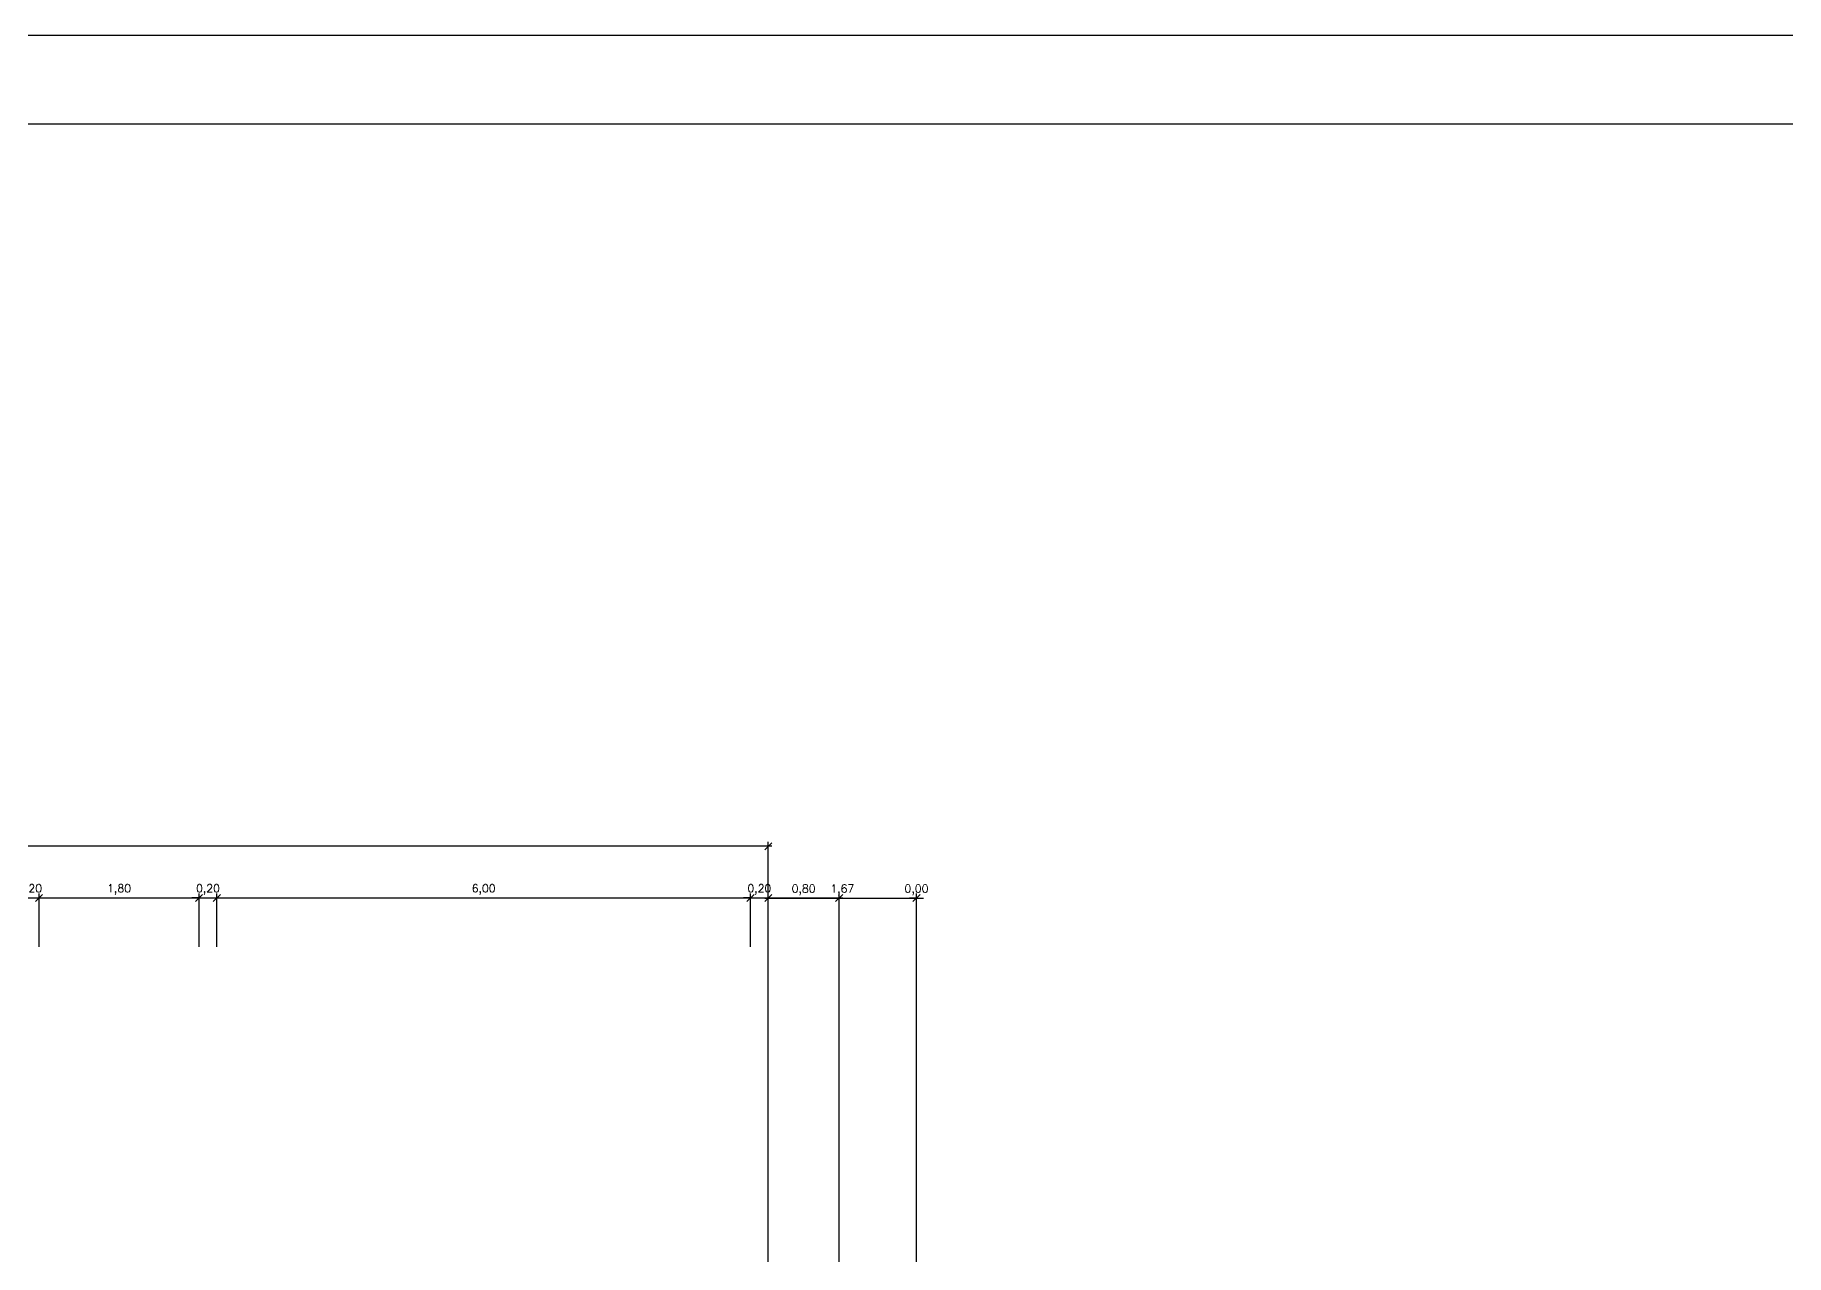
# Model space of a CAD drawing. Header units: millimetres. Extents: x 1185.4 to 1269.4, y 957.3 to 1016.7.
# Drawn here: x 1207.68 to 1227.37, y 1002.99 to 1016.71 of the extents above; entities that cross this region are included whole.
import ezdxf

# ---------------------------------------------------------------- set-up
doc = ezdxf.new("R2010")
doc.units = ezdxf.units.MM
doc.layers.add('COTAS', color=7, linetype='Continuous', lineweight=5)
doc.styles.add('ROMANS', font='romans.shx')
doc.dimstyles.new('ESCALA-50', dxfattribs={"dimtxt": 0.09, "dimasz": 0.08, "dimexe": 0.05, "dimexo": 0.1, "dimgap": 0.04, "dimtad": 1, "dimzin": 1, "dimtxsty": 'ROMANS', "dimblk": 'OBLIQUE', "dimcen": 0.05, "dimdle": 0.04, "dimaunit": 1, "dimadec": 0, "dimazin": 0, "dimtfac": 1, "dimtix": 1, "dimtmove": 2, "dimatfit": 3, "dimldrblk": 'OPEN90', "dimfxl": 1, "dimarcsym": 0})

# ---------------------------------------------------------------- blocks, each defined once
blk = doc.blocks.new('_OBLIQUE')
at = {"color": 0, "linetype": 'ByBlock'}
blk.add_line((-0.5, -0.5), (0.5, 0.5), dxfattribs=at)
blk = doc.blocks.new('*D71')
at = {"layer": 'COTAS', "color": 0, "lineweight": -2}
for p, q in [((1215.964, 1007.588), (1197.751, 1007.588)), ((1197.791, 1004.989), (1197.791, 1007.638)), ((1215.924, 1001.856), (1215.924, 1007.638))]:
    blk.add_line(p, q, dxfattribs=at)
at = {"layer": 'Defpoints', "color": 0}
for p in [(1197.791, 1007.588), (1197.791, 1004.889), (1215.924, 1001.756)]:
    blk.add_point(p, dxfattribs=at)
at = {"layer": 'COTAS', "color": 0, "lineweight": -2, "xscale": 0.08, "yscale": 0.08, "zscale": 0.08, "rotation": 180}
blk.add_blockref('_OBLIQUE', (1197.791, 1007.588), dxfattribs=at)
at = {"layer": 'COTAS', "color": 0, "lineweight": -2, "xscale": 0.08, "yscale": 0.08, "zscale": 0.08}
blk.add_blockref('_OBLIQUE', (1215.924, 1007.588), dxfattribs=at)
at = {"layer": 'COTAS', "color": 0, "insert": (1206.857, 1007.681), "char_height": 0.09, "attachment_point": 5, "style": 'ROMANS'}
blk.add_mtext('18,13', dxfattribs=at)
blk = doc.blocks.new('_Open90')
at = {"color": 0, "linetype": 'ByBlock', "lineweight": -2}
for p, q in [((0, 0), (-1, 0)), ((-0.5, 0.5), (0, 0)), ((0, 0), (-0.5, -0.5))]:
    blk.add_line(p, q, dxfattribs=at)
blk = doc.blocks.new('*D25')
at = {"layer": 'COTAS', "color": 0, "lineweight": -2}
for p, q in [((1207.524, 1007.007), (1207.444, 1007.007)), ((1207.524, 1006.456), (1207.524, 1007.057)), ((1207.524, 1007.007), (1207.724, 1007.007)), ((1207.724, 1006.456), (1207.724, 1007.057)), ((1207.724, 1007.007), (1207.804, 1007.007))]:
    blk.add_line(p, q, dxfattribs=at)
at = {"layer": 'Defpoints', "color": 0}
for p in [(1207.724, 1007.007), (1207.524, 1006.356), (1207.724, 1006.356)]:
    blk.add_point(p, dxfattribs=at)
at = {"layer": 'COTAS', "color": 0, "lineweight": -2, "xscale": 0.08, "yscale": 0.08, "zscale": 0.08}
blk.add_blockref('_OBLIQUE', (1207.524, 1007.007), dxfattribs=at)
at = {"layer": 'COTAS', "color": 0, "lineweight": -2, "xscale": 0.08, "yscale": 0.08, "zscale": 0.08, "rotation": 180}
blk.add_blockref('_OBLIQUE', (1207.724, 1007.007), dxfattribs=at)
at = {"layer": 'COTAS', "color": 0, "insert": (1207.624, 1007.101), "char_height": 0.09, "attachment_point": 5, "style": 'ROMANS'}
blk.add_mtext('0,20', dxfattribs=at)
blk = doc.blocks.new('*D26')
at = {"layer": 'COTAS', "color": 0, "lineweight": -2}
for p, q in [((1207.684, 1007.007), (1209.564, 1007.007)), ((1207.724, 1006.456), (1207.724, 1007.057)), ((1209.524, 1006.456), (1209.524, 1007.057))]:
    blk.add_line(p, q, dxfattribs=at)
at = {"layer": 'Defpoints', "color": 0}
for p in [(1209.524, 1007.007), (1207.724, 1006.356), (1209.524, 1006.356)]:
    blk.add_point(p, dxfattribs=at)
at = {"layer": 'COTAS', "color": 0, "lineweight": -2, "xscale": 0.08, "yscale": 0.08, "zscale": 0.08, "rotation": 180}
blk.add_blockref('_OBLIQUE', (1207.724, 1007.007), dxfattribs=at)
at = {"layer": 'COTAS', "color": 0, "lineweight": -2, "xscale": 0.08, "yscale": 0.08, "zscale": 0.08}
blk.add_blockref('_OBLIQUE', (1209.524, 1007.007), dxfattribs=at)
at = {"layer": 'COTAS', "color": 0, "insert": (1208.624, 1007.101), "char_height": 0.09, "attachment_point": 5, "style": 'ROMANS'}
blk.add_mtext('1,80', dxfattribs=at)
blk = doc.blocks.new('*D27')
at = {"layer": 'COTAS', "color": 0, "lineweight": -2}
for p, q in [((1209.524, 1007.007), (1209.444, 1007.007)), ((1209.524, 1006.456), (1209.524, 1007.057)), ((1209.524, 1007.007), (1209.724, 1007.007)), ((1209.724, 1006.456), (1209.724, 1007.057)), ((1209.724, 1007.007), (1209.804, 1007.007))]:
    blk.add_line(p, q, dxfattribs=at)
at = {"layer": 'Defpoints', "color": 0}
for p in [(1209.724, 1007.007), (1209.524, 1006.356), (1209.724, 1006.356)]:
    blk.add_point(p, dxfattribs=at)
at = {"layer": 'COTAS', "color": 0, "lineweight": -2, "xscale": 0.08, "yscale": 0.08, "zscale": 0.08}
blk.add_blockref('_OBLIQUE', (1209.524, 1007.007), dxfattribs=at)
at = {"layer": 'COTAS', "color": 0, "lineweight": -2, "xscale": 0.08, "yscale": 0.08, "zscale": 0.08, "rotation": 180}
blk.add_blockref('_OBLIQUE', (1209.724, 1007.007), dxfattribs=at)
at = {"layer": 'COTAS', "color": 0, "insert": (1209.624, 1007.101), "char_height": 0.09, "attachment_point": 5, "style": 'ROMANS'}
blk.add_mtext('0,20', dxfattribs=at)
blk = doc.blocks.new('*D28')
at = {"layer": 'COTAS', "color": 0, "lineweight": -2}
for p, q in [((1209.684, 1007.007), (1215.764, 1007.007)), ((1209.724, 1006.456), (1209.724, 1007.057)), ((1215.724, 1006.456), (1215.724, 1007.057))]:
    blk.add_line(p, q, dxfattribs=at)
at = {"layer": 'Defpoints', "color": 0}
for p in [(1215.724, 1007.007), (1209.724, 1006.356), (1215.724, 1006.356)]:
    blk.add_point(p, dxfattribs=at)
at = {"layer": 'COTAS', "color": 0, "lineweight": -2, "xscale": 0.08, "yscale": 0.08, "zscale": 0.08, "rotation": 180}
blk.add_blockref('_OBLIQUE', (1209.724, 1007.007), dxfattribs=at)
at = {"layer": 'COTAS', "color": 0, "lineweight": -2, "xscale": 0.08, "yscale": 0.08, "zscale": 0.08}
blk.add_blockref('_OBLIQUE', (1215.724, 1007.007), dxfattribs=at)
at = {"layer": 'COTAS', "color": 0, "insert": (1212.724, 1007.101), "char_height": 0.09, "attachment_point": 5, "style": 'ROMANS'}
blk.add_mtext('6,00', dxfattribs=at)
blk = doc.blocks.new('*D29')
at = {"layer": 'COTAS', "color": 0, "lineweight": -2}
for p, q in [((1215.724, 1007.007), (1215.644, 1007.007)), ((1215.724, 1006.456), (1215.724, 1007.057)), ((1215.724, 1007.007), (1215.924, 1007.007)), ((1215.924, 1006.456), (1215.924, 1007.057)), ((1215.924, 1007.007), (1216.004, 1007.007))]:
    blk.add_line(p, q, dxfattribs=at)
at = {"layer": 'Defpoints', "color": 0}
for p in [(1215.924, 1007.007), (1215.724, 1006.356), (1215.924, 1006.356)]:
    blk.add_point(p, dxfattribs=at)
at = {"layer": 'COTAS', "color": 0, "lineweight": -2, "xscale": 0.08, "yscale": 0.08, "zscale": 0.08}
blk.add_blockref('_OBLIQUE', (1215.724, 1007.007), dxfattribs=at)
at = {"layer": 'COTAS', "color": 0, "lineweight": -2, "xscale": 0.08, "yscale": 0.08, "zscale": 0.08, "rotation": 180}
blk.add_blockref('_OBLIQUE', (1215.924, 1007.007), dxfattribs=at)
at = {"layer": 'COTAS', "color": 0, "insert": (1215.824, 1007.101), "char_height": 0.09, "attachment_point": 5, "style": 'ROMANS'}
blk.add_mtext('0,20', dxfattribs=at)
blk = doc.blocks.new('*D78')
at = {"layer": 'COTAS', "color": 0, "lineweight": -2}
for p, q in [((1216.761, 1007.005), (1215.884, 1007.005)), ((1215.924, 1006.589), (1215.924, 1007.055)), ((1216.721, 1002.656), (1216.721, 1007.055))]:
    blk.add_line(p, q, dxfattribs=at)
at = {"layer": 'Defpoints', "color": 0}
for p in [(1215.924, 1007.005), (1215.924, 1006.489), (1216.721, 1002.556)]:
    blk.add_point(p, dxfattribs=at)
at = {"layer": 'COTAS', "color": 0, "lineweight": -2, "xscale": 0.08, "yscale": 0.08, "zscale": 0.08, "rotation": 180}
blk.add_blockref('_OBLIQUE', (1215.924, 1007.005), dxfattribs=at)
at = {"layer": 'COTAS', "color": 0, "lineweight": -2, "xscale": 0.08, "yscale": 0.08, "zscale": 0.08}
blk.add_blockref('_OBLIQUE', (1216.721, 1007.005), dxfattribs=at)
at = {"layer": 'COTAS', "color": 0, "insert": (1216.322, 1007.098), "char_height": 0.09, "attachment_point": 5, "style": 'ROMANS'}
blk.add_mtext('0,80', dxfattribs=at)
blk = doc.blocks.new('*D30')
at = {"layer": 'COTAS', "color": 0, "lineweight": -2}
for p, q in [((1215.884, 1007.005), (1217.631, 1007.005)), ((1215.924, 1006.589), (1215.924, 1007.055)), ((1217.591, 1001.656), (1217.591, 1007.055))]:
    blk.add_line(p, q, dxfattribs=at)
at = {"layer": 'Defpoints', "color": 0}
for p in [(1217.591, 1007.005), (1215.924, 1006.489), (1217.591, 1001.556)]:
    blk.add_point(p, dxfattribs=at)
at = {"layer": 'COTAS', "color": 0, "lineweight": -2, "xscale": 0.08, "yscale": 0.08, "zscale": 0.08, "rotation": 180}
blk.add_blockref('_OBLIQUE', (1215.924, 1007.005), dxfattribs=at)
at = {"layer": 'COTAS', "color": 0, "lineweight": -2, "xscale": 0.08, "yscale": 0.08, "zscale": 0.08}
blk.add_blockref('_OBLIQUE', (1217.591, 1007.005), dxfattribs=at)
at = {"layer": 'COTAS', "color": 0, "insert": (1216.757, 1007.098), "char_height": 0.09, "attachment_point": 5, "style": 'ROMANS'}
blk.add_mtext('1,67', dxfattribs=at)
blk = doc.blocks.new('*D31')
at = {"layer": 'COTAS', "color": 0, "lineweight": -2}
for p, q in [((1217.591, 1007.005), (1217.511, 1007.005)), ((1217.591, 1001.656), (1217.591, 1007.055)), ((1217.591, 997.656), (1217.591, 1007.055)), ((1217.591, 1007.005), (1217.671, 1007.005))]:
    blk.add_line(p, q, dxfattribs=at)
at = {"layer": 'Defpoints', "color": 0}
for p in [(1217.591, 1007.005), (1217.591, 1001.556), (1217.591, 997.556)]:
    blk.add_point(p, dxfattribs=at)
at = {"layer": 'COTAS', "color": 0, "lineweight": -2, "xscale": 0.08, "yscale": 0.08, "zscale": 0.08}
blk.add_blockref('_OBLIQUE', (1217.591, 1007.005), dxfattribs=at)
at = {"layer": 'COTAS', "color": 0, "lineweight": -2, "xscale": 0.08, "yscale": 0.08, "zscale": 0.08, "rotation": 180}
blk.add_blockref('_OBLIQUE', (1217.591, 1007.005), dxfattribs=at)
at = {"layer": 'COTAS', "color": 0, "insert": (1217.591, 1007.098), "char_height": 0.09, "attachment_point": 5, "style": 'ROMANS'}
blk.add_mtext('0,00', dxfattribs=at)

msp = doc.modelspace()

# ---------------------------------------------------------------- linework, layer by layer
at = {"color": 1}
msp.add_lwpolyline([(1269.368, 1016.711), (1269.368, 957.311), (1185.368, 957.311), (1185.368, 1016.711)], close=True, dxfattribs=at)
at = {"color": 7}
msp.add_lwpolyline([(1187.868, 1015.711), (1268.368, 1015.711), (1268.368, 958.311), (1187.868, 958.311)], dxfattribs=at)

# ---------------------------------------------------------------- dimensions: what is measured, and where the dimension line sits
at = {"layer": 'COTAS'}
for base, p1, p2, picture, middle in [((1197.791, 1007.588), (1215.924, 1001.756), (1197.791, 1004.889), '*D71', (1206.857, 1007.681)), ((1207.724, 1007.007), (1207.524, 1006.356), (1207.724, 1006.356), '*D25', (1207.624, 1007.101)), ((1209.524, 1007.007), (1207.724, 1006.356), (1209.524, 1006.356), '*D26', (1208.624, 1007.101)), ((1209.724, 1007.007), (1209.524, 1006.356), (1209.724, 1006.356), '*D27', (1209.624, 1007.101)), ((1215.724, 1007.007), (1209.724, 1006.356), (1215.724, 1006.356), '*D28', (1212.724, 1007.101)), ((1215.924, 1007.007), (1215.724, 1006.356), (1215.924, 1006.356), '*D29', (1215.824, 1007.101)), ((1215.924, 1007.005), (1216.721, 1002.556), (1215.924, 1006.489), '*D78', (1216.322, 1007.098)), ((1217.591, 1007.005), (1215.924, 1006.489), (1217.591, 1001.556), '*D30', (1216.757, 1007.098)), ((1217.590517933, 1007.004543781), (1217.590517933, 1001.555920676), (1217.590517933, 997.555920676), '*D31', (1217.590517933, 1007.098115209))]:
    dim = msp.add_linear_dim(base=base, p1=p1, p2=p2, dimstyle='ESCALA-50', dxfattribs=at)
    dim.commit()
    dim.dimension.update_dxf_attribs({"geometry": picture, "text_midpoint": middle})

doc.saveas('drawing.dxf')
